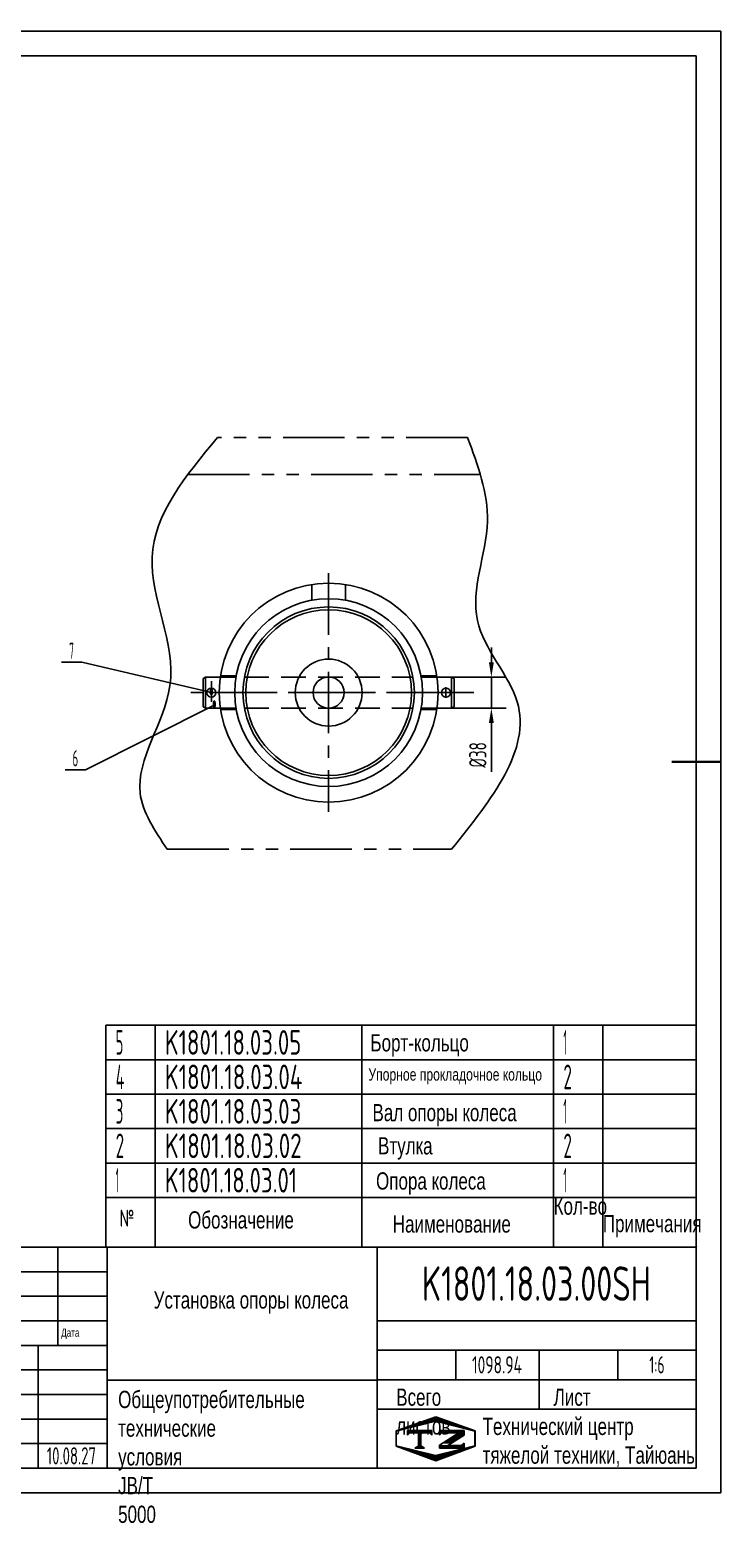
# Model space of a CAD drawing. Header units: millimetres. Extents: x -2 to 2522, y -37 to 1784.
# Drawn here: x 1677 to 2522, y -37 to 1784 of the extents above; entities that cross this region are included whole.
import ezdxf
from ezdxf.enums import TextEntityAlignment as Align

# ---------------------------------------------------------------- set-up
doc = ezdxf.new("R2010")
doc.units = ezdxf.units.MM
doc.header["$LTSCALE"] = 60
for name, pattern in [('F', [0.75, 0.5, -0.25]), ('G', [2, 1.25, -0.25, 0.25, -0.25]), ('K', [2.5, 1.25, -0.25, 0.25, -0.25, 0.25, -0.25])]:
    doc.linetypes.add(name, pattern=pattern)
for name, color, linetype in [('01', 7, 'Continuous'), ('02', 1, 'Continuous'), ('04', 2, 'F'), ('05', 4, 'G'), ('07', 6, 'K'), ('08', 1, 'Continuous'), ('11', 3, 'Continuous'), ('THICK', 7, 'Continuous')]:
    doc.layers.add(name, color=color, linetype=linetype)
doc.styles.get("Standard").update_dxf_attribs({"font": 'isocp', "width": 0.707, "bigfont": 'intecad.shx'})
doc.dimstyles.new('INTE', dxfattribs={"dimscale": 6, "dimtxt": 3.5, "dimasz": 3, "dimexe": 3, "dimexo": 0, "dimgap": 1, "dimtad": 1, "dimdsep": 46, "dimtxsty": 'Standard', "dimcen": 0, "dimclrd": 1, "dimclre": 1, "dimclrt": 3, "dimaunit": 1, "dimadec": 0, "dimazin": 0, "dimtfac": 1, "dimtmove": 0, "dimatfit": 0, "dimfxl": 1, "dimarcsym": 0})

# ---------------------------------------------------------------- blocks, each defined once
blk = doc.blocks.new('*D24')
at = {"layer": '08', "color": 1, "lineweight": -2}
for p, q in [((2240.1, 1012.5), (2240.1, 1030.5)), ((2191.7, 994.5), (2258.1, 994.5)), ((2240.1, 994.5), (2240.1, 956.5)), ((2191.7, 956.5), (2258.1, 956.5)), ((2240.1, 938.5), (2240.1, 878.8))]:
    blk.add_line(p, q, dxfattribs=at)
at = {"layer": '08', "color": 1}
for points in [[(2237.1, 1012.5), (2243.1, 1012.5), (2240.1, 994.5)], [(2237.1, 938.5), (2243.1, 938.5), (2240.1, 956.5)]]:
    blk.add_solid(points, dxfattribs=at)
at = {"layer": 'Defpoints', "color": 0}
for p in [(2191.7, 994.5), (2191.7, 956.5), (2240.1, 956.5)]:
    blk.add_point(p, dxfattribs=at)
at = {"layer": '08', "color": 3, "insert": (2223.6, 899.6), "char_height": 21, "attachment_point": 5, "rotation": 90}
blk.add_mtext('%%c38', dxfattribs=at)
blk = doc.blocks.new('*U37')
at = {"layer": '01', "const_width": 0.5}
for points in [[(210, 297), (210, 287)], [(0, 148.5), (30, 148.5)], [(420, 148.5), (410, 148.5)], [(210, 0), (210, 10)]]:
    blk.add_lwpolyline(points, dxfattribs=at)
at = {"layer": '01'}
for points in [[(415, 292), (25, 292)], [(25, 292), (25, 5)], [(415, 5), (415, 292)], [(25, 5), (415, 5)]]:
    blk.add_lwpolyline(points, dxfattribs=at)
at = {"layer": '02'}
for points in [[(420, 297), (0, 297)], [(0, 297), (0, 0)], [(420, 0), (420, 297)], [(0, 0), (420, 0)]]:
    blk.add_lwpolyline(points, dxfattribs=at)
blk = doc.blocks.new('*U40')
at = {"layer": '01'}
for p, q in [((0, -42), (0, 0)), ((720, -42), (720, 0))]:
    blk.add_line(p, q, dxfattribs=at)
at = {"layer": '02'}
for p, q in [((0, 0), (60, 0)), ((60, -42), (60, 0)), ((60, 0), (312, 0)), ((312, -42), (312, 0)), ((312, 0), (546, 0)), ((546, -42), (546, 0)), ((546, 0), (606, 0)), ((606, -42), (606, 0)), ((606, 0), (720, 0))]:
    blk.add_line(p, q, dxfattribs=at)
blk = doc.blocks.new('*U41')
at = {"layer": '01'}
for p, q in [((0, -42), (0, 0)), ((720, -42), (720, 0))]:
    blk.add_line(p, q, dxfattribs=at)
at = {"layer": '02'}
for p, q in [((0, 0), (60, 0)), ((60, -42), (60, 0)), ((60, 0), (312, 0)), ((312, -42), (312, 0)), ((312, 0), (546, 0)), ((546, -42), (546, 0)), ((546, 0), (606, 0)), ((606, -42), (606, 0)), ((606, 0), (720, 0))]:
    blk.add_line(p, q, dxfattribs=at)
blk = doc.blocks.new('*U42')
at = {"layer": '01'}
for p, q in [((0, -42), (0, 0)), ((720, -42), (720, 0))]:
    blk.add_line(p, q, dxfattribs=at)
at = {"layer": '02'}
for p, q in [((0, 0), (60, 0)), ((60, -42), (60, 0)), ((60, 0), (312, 0)), ((312, -42), (312, 0)), ((312, 0), (546, 0)), ((546, -42), (546, 0)), ((546, 0), (606, 0)), ((606, -42), (606, 0)), ((606, 0), (720, 0))]:
    blk.add_line(p, q, dxfattribs=at)
blk = doc.blocks.new('*U43')
at = {"layer": '01'}
for p, q in [((0, -42), (0, 0)), ((720, -42), (720, 0))]:
    blk.add_line(p, q, dxfattribs=at)
at = {"layer": '02'}
for p, q in [((0, 0), (60, 0)), ((60, -42), (60, 0)), ((60, 0), (312, 0)), ((312, -42), (312, 0)), ((312, 0), (546, 0)), ((546, -42), (546, 0)), ((546, 0), (606, 0)), ((606, -42), (606, 0)), ((606, 0), (720, 0))]:
    blk.add_line(p, q, dxfattribs=at)
blk = doc.blocks.new('*U44')
at = {"layer": '01'}
for p, q in [((0, -42), (0, 0)), ((0, 0), (60, 0)), ((60, 0), (312, 0)), ((312, 0), (546, 0)), ((546, 0), (606, 0)), ((606, 0), (720, 0)), ((720, -42), (720, 0))]:
    blk.add_line(p, q, dxfattribs=at)
at = {"layer": '02'}
for p, q in [((60, -42), (60, 0)), ((312, -42), (312, 0)), ((546, -42), (546, 0)), ((606, -42), (606, 0))]:
    blk.add_line(p, q, dxfattribs=at)
blk = doc.blocks.new('*X55')
at = {"color": 0}
for p, q in [((127.06, 7.8), (132.06, 7.8)), ((127.06, 7.5), (132.06, 7.5)), ((127.06, 7.2), (127.32, 7.2)), ((129.23, 6.3), (131.04, 6.3)), ((129.7, 6.6), (131.51, 6.6)), ((130.16, 6.9), (131.98, 6.9)), ((130.62, 7.2), (132.06, 7.2)), ((127.84, 5.4), (129.64, 5.4)), ((128.3, 5.7), (130.1, 5.7)), ((128.77, 6), (130.57, 6))]:
    blk.add_line(p, q, dxfattribs=at)
blk = doc.blocks.new('*X56')
at = {"color": 0}
for p, q in [((127.06, 4.8), (132.06, 4.8)), ((127.06, 4.5), (132.06, 4.5)), ((131.84, 5.1), (132.06, 5.1))]:
    blk.add_line(p, q, dxfattribs=at)
blk = doc.blocks.new('*X54')
at = {"color": 0}
for p, q in [((122.34, 4.5), (123.72, 4.5)), ((122.82, 4.8), (123.24, 4.8))]:
    blk.add_line(p, q, dxfattribs=at)
blk = doc.blocks.new('*X53')
at = {"color": 0}
for p, q in [((120.53, 7.8), (125.53, 7.8)), ((120.53, 7.5), (125.53, 7.5)), ((120.53, 7.2), (120.79, 7.2)), ((125.27, 7.2), (125.53, 7.2))]:
    blk.add_line(p, q, dxfattribs=at)
blk = doc.blocks.new('*X52')
at = {"color": 0}
for p, q in [((122.38, 9.3), (124.32, 9.3)), ((123.24, 9.6), (125.52, 9.6)), ((124.1, 9.9), (128.52, 9.9)), ((124.97, 10.2), (127.67, 10.2)), ((125.83, 10.5), (126.82, 10.5)), ((127.02, 9.6), (129.37, 9.6)), ((128.22, 9.3), (130.22, 9.3)), ((118.22, 7.8), (118.32, 7.8)), ((118.22, 7.5), (118.27, 7.5)), ((118.22, 7.2), (118.27, 7.2)), ((118.22, 6.9), (118.27, 6.9)), ((118.22, 6.6), (118.27, 6.6)), ((118.22, 6.3), (118.27, 6.3)), ((118.94, 8.1), (119.52, 8.1)), ((119.8, 8.4), (120.72, 8.4)), ((120.66, 8.7), (121.92, 8.7)), ((121.52, 9), (123.12, 9)), ((129.42, 9), (131.07, 9)), ((130.62, 8.7), (131.92, 8.7)), ((131.82, 8.4), (132.77, 8.4)), ((133.02, 8.1), (133.62, 8.1)), ((134.22, 7.8), (134.32, 7.8)), ((134.27, 7.5), (134.32, 7.5)), ((134.27, 7.2), (134.32, 7.2)), ((134.27, 6.9), (134.32, 6.9)), ((134.27, 6.6), (134.32, 6.6)), ((134.27, 6.3), (134.32, 6.3)), ((118.22, 6), (118.27, 6)), ((118.22, 5.7), (118.27, 5.7)), ((118.22, 5.4), (118.27, 5.4)), ((118.22, 5.1), (118.27, 5.1)), ((118.22, 4.8), (118.27, 4.8)), ((118.79, 4.5), (119.42, 4.5)), ((119.61, 4.2), (120.62, 4.2)), ((120.43, 3.9), (121.82, 3.9)), ((121.26, 3.6), (123.02, 3.6)), ((122.08, 3.3), (124.22, 3.3)), ((128.32, 3.3), (130.51, 3.3)), ((129.52, 3.6), (131.32, 3.6)), ((130.72, 3.9), (132.14, 3.9)), ((131.92, 4.2), (132.95, 4.2)), ((133.12, 4.5), (133.76, 4.5)), ((134.27, 6), (134.32, 6)), ((134.27, 5.7), (134.32, 5.7)), ((134.27, 5.4), (134.32, 5.4)), ((134.27, 5.1), (134.32, 5.1)), ((134.27, 4.8), (134.32, 4.8)), ((122.91, 3), (125.42, 3)), ((123.73, 2.7), (128.89, 2.7)), ((124.55, 2.4), (128.07, 2.4)), ((125.38, 2.1), (127.26, 2.1)), ((126.2, 1.8), (126.45, 1.8)), ((127.12, 3), (129.7, 3))]:
    blk.add_line(p, q, dxfattribs=at)

msp = doc.modelspace()

# ---------------------------------------------------------------- linework, layer by layer
for centre, radius in [((2041.679, 975.489), 133.5), ((2041.679, 975.489), 114.5), ((1898.679, 975.489), 5.5), ((2184.679, 975.489), 5.5)]:
    msp.add_circle(centre, radius)
at = {"layer": '01'}
for p, q in [((1891.679, 994.489), (1888.679, 992.757)), ((1888.679, 958.221), (1888.679, 992.757)), ((1891.679, 956.489), (1891.679, 994.489)), ((1909.538, 994.489), (1891.679, 994.489)), ((2173.82, 994.489), (2191.679, 994.489)), ((2191.679, 956.489), (2191.679, 994.489)), ((2191.679, 994.489), (2194.679, 992.757)), ((2194.679, 958.221), (2194.679, 992.757)), ((1891.679, 956.489), (1888.679, 958.221)), ((1909.538, 956.489), (1891.679, 956.489)), ((2173.82, 956.489), (2191.679, 956.489)), ((2191.679, 956.489), (2194.679, 958.221)), ((1770, 360), (1770, 300)), ((1770, 360), (2490, 360)), ((1830, 360), (1830, 300)), ((2082, 360), (2082, 300)), ((2316, 360), (2316, 300)), ((2376, 359.024), (2376, 299.024))]:
    msp.add_line(p, q, dxfattribs=at)
for radius in [104.5, 101.036, 19]:
    msp.add_circle((2041.679, 975.489), radius, dxfattribs=at)
at = {"layer": '01', "color": 7, "linetype": 'Continuous'}
msp.add_circle((2041.679, 975.489), 40.814, dxfattribs=at)
at = {"layer": '01'}
msp.add_point((2490, 300), dxfattribs=at)
at = {"layer": '02'}
for p, q in [((1740.677, 1012.594), (1715.877, 1012.594)), ((1898.679, 975.489), (1740.677, 1012.594)), ((1902.276, 960.305), (1745.222, 881.541)), ((1745.222, 881.541), (1720.422, 881.541))]:
    msp.add_line(p, q, dxfattribs=at)
at = {"layer": '02', "color": 1, "linetype": 'Continuous'}
for points in [[(1906.173, 1286.489), (1826.328, 1140.755), (1848.104, 983.597), (1811.81, 853.035), (1844.937, 784.489)], [(2191.681, 784.489), (2271.527, 964.255), (2223.135, 1063.385), (2235.233, 1184.276), (2211.038, 1286.489)]]:
    msp.add_spline(points, degree=3, dxfattribs=at)
at = {"layer": '04', "color": 2, "linetype": 'F'}
for p, q in [((2021.179, 1088.139), (2021.179, 1107.406)), ((2062.179, 1088.139), (2062.179, 1107.406)), ((1909.538, 994.489), (1928.766, 994.489)), ((1929.029, 995.989), (1909.762, 995.989)), ((1938.921, 994.489), (2144.437, 994.489)), ((2173.596, 995.989), (2154.329, 995.989)), ((2154.592, 994.489), (2173.82, 994.489)), ((1909.538, 956.489), (1928.766, 956.489)), ((1929.029, 954.989), (1909.762, 954.989)), ((1938.921, 956.489), (2144.437, 956.489)), ((2173.596, 954.989), (2154.329, 954.989)), ((2154.592, 956.489), (2173.82, 956.489))]:
    msp.add_line(p, q, dxfattribs=at)
at = {"layer": '05'}
for p, q in [((2041.679, 1120.989), (2041.679, 829.989)), ((2187.179, 975.489), (1896.179, 975.489))]:
    msp.add_line(p, q, dxfattribs=at)
at = {"layer": '05', "color": 4, "linetype": 'G'}
for p, q in [((1898.679, 989.479), (1898.679, 964.081)), ((2218.792, 975.489), (1873.767, 975.489)), ((2184.679, 968.957), (2184.679, 982.129))]:
    msp.add_line(p, q, dxfattribs=at)
at = {"layer": '07', "color": 6, "linetype": 'K'}
for p, q in [((2211.038, 1286.489), (1906.173, 1286.489)), ((1844.937, 784.489), (2191.681, 784.489))]:
    msp.add_line(p, q, dxfattribs=at)
at = {"layer": '07'}
msp.add_line((1870.179, 1241.489), (2226.664, 1241.489), dxfattribs=at)
at = {"layer": 'THICK'}
for p, q in [((1412.246, 299.438), (2490, 299.438)), ((1711.622, 179.688), (1711.622, 299.438)), ((1771.498, 30), (1771.498, 299.438)), ((2100.811, 30), (2100.811, 299.438)), ((2490, 30), (2490, 299.438)), ((1412.246, 209.626), (1771.498, 209.626)), ((2100.811, 209.626), (2490, 209.626)), ((1412.246, 179.688), (1771.498, 179.688)), ((1687.672, 30), (1687.672, 179.688)), ((2100.811, 173.7), (2490, 173.7)), ((2196.612, 137.775), (2196.612, 173.7)), ((2298.399, 101.85), (2298.399, 173.7)), ((2394.2, 137.775), (2394.2, 173.7)), ((1771.498, 137.256), (2100.811, 137.256)), ((2100.811, 137.775), (2490, 137.775)), ((2100.811, 101.85), (2490, 101.85)), ((1412.246, 30), (2490, 30))]:
    msp.add_line(p, q, dxfattribs=at)
at = {"layer": 'THICK', "color": 3}
for p, q in [((1412.246, 269.501), (1771.498, 269.501)), ((1412.246, 239.563), (1771.498, 239.563)), ((1412.246, 149.75), (1771.498, 149.75)), ((1412.246, 119.813), (1771.498, 119.813)), ((2123.876, 75.542), (2172.405, 92.444)), ((2172.405, 92.444), (2220.304, 75.542)), ((1412.246, 89.875), (1771.498, 89.875)), ((2123.876, 56.718), (2123.876, 75.542)), ((2124.191, 75.161), (2172.091, 87.136)), ((2124.191, 57.198), (2124.191, 75.161)), ((2137.716, 70.112), (2137.716, 76.1)), ((2137.716, 76.1), (2167.654, 76.1)), ((2140.71, 73.106), (2137.716, 70.112)), ((2164.66, 73.106), (2140.71, 73.106)), ((2151.375, 73.135), (2151.375, 56.712)), ((2152.685, 73.135), (2152.685, 56.712)), ((2154.182, 73.135), (2154.182, 56.712)), ((2167.654, 70.112), (2164.66, 73.106)), ((2167.654, 76.1), (2167.654, 70.112)), ((2172.091, 87.136), (2219.991, 75.161)), ((2176.821, 76.1), (2176.821, 70.112)), ((2176.821, 76.1), (2206.759, 76.1)), ((2176.821, 70.112), (2179.815, 73.106)), ((2200.397, 73.106), (2176.821, 57.853)), ((2179.815, 73.106), (2200.397, 73.106)), ((2206.759, 76.1), (2206.759, 70.112)), ((2219.991, 75.161), (2219.991, 57.198)), ((2220.304, 75.542), (2220.304, 56.718)), ((1412.246, 59.938), (1771.498, 59.938)), ((2172.405, 39.047), (2123.876, 56.718)), ((2172.091, 45.223), (2124.191, 57.198)), ((2152.685, 58.081), (2146.885, 54.431)), ((2152.685, 58.081), (2158.485, 54.431)), ((2219.991, 57.198), (2172.091, 45.223)), ((2220.304, 56.718), (2172.405, 39.047)), ((2176.821, 57.853), (2176.821, 54.431)), ((2191.421, 60.354), (2186.845, 57.425)), ((2203.764, 57.425), (2186.845, 57.425)), ((2206.758, 70.169), (2191.421, 60.354)), ((2206.758, 60.419), (2203.764, 57.425)), ((2206.758, 54.431), (2206.758, 60.419)), ((2146.885, 54.431), (2152.685, 54.431)), ((2158.485, 54.431), (2152.685, 54.431)), ((2176.821, 54.431), (2206.758, 54.431))]:
    msp.add_line(p, q, dxfattribs=at)

# ---------------------------------------------------------------- block references
at = {"layer": '01', "xscale": 6, "yscale": 6, "zscale": 6}
msp.add_blockref('*U37', (0, 0), dxfattribs=at)
at = {"layer": '01'}
for name, p in [('*U44', (1770, 570)), ('*U43', (1770, 528)), ('*U42', (1770, 486)), ('*U41', (1770, 444)), ('*U40', (1770, 402))]:
    msp.add_blockref(name, p, dxfattribs=at)
at = {"layer": 'THICK', "color": 3, "xscale": 5.987519999999904, "yscale": 5.987520000000018, "zscale": 5.987520000000001}
for name in ['*X52', '*X53', '*X55', '*X54', '*X56']:
    msp.add_blockref(name, (1416.033, 28.537), dxfattribs=at)

# ---------------------------------------------------------------- texts
at = {"layer": '01', "attachment_point": 1}
for s, insert, char_height in [('{\\fArial|b0|i0|c204|p34;\\C3;Борт-кольцо}', (2092.644, 559.074), 21), ('{\\fArial|b0|i0|c204|p34;\\C3;Упорное прокладочное кольцо}', (2090.158, 517.456), 15), ('{\\fArial|b0|i0|c204|p34;\\C3;Вал опоры колеса}', (2095.131, 473.974), 21), ('{\\fArial|b0|i0|c204|p34;\\C3;Втулка}', (2101.967, 433.486), 21), ('{\\fArial|b0|i0|c204|p34;\\C3;Опора колеса}', (2099.48, 390.625), 21), ('{\\fArial|b0|i0|c204|p34;Кол-во}', (2316, 360), 21), ('{\\Fisocp,intecad|c204;№}', (1786.796, 345.128), 21), ('{\\fArial|b0|i0|c204|p34;Обозначение}', (1870.313, 343.141), 21), ('{\\fArial|b0|i0|c204|p34;Наименование}', (2119.871, 338.175), 21), ('{\\fArial|b0|i0|c204|p34;Примечания}', (2376, 338.642), 21), ('{\\fArial|b0|i0|c204|p34;\\C3;Установка опоры колеса}', (1828.282, 245.584), 21), ('{\\fArial|b0|i0|c204|p34;Лист}', (2316.044, 127.033), 21), ('{\\fArial|b0|i0|c204|p34;Технический центр\\Pтяжелой техники, Тайюань}', (2229.393, 91.416), 21)]:
    msp.add_mtext(s, dxfattribs=dict(at, insert=insert, char_height=char_height))
for s, insert, char_height, width in [('{\\fArial|b0|i0|c204|p34;Дата}', (1715.58, 200.2), 10, 0.34294), ('{\\fArial|b0|i0|c204|p34;Общеупотребительные\\Pтехнические условия \\fArial|b0|i0|c0|p34;JB/T 5000}', (1784.985, 124.292), 21, 1.09687), ('{\\fArial|b0|i0|c204|p34;Всего листов}', (2124.094, 127.033), 21, 1.64528)]:
    msp.add_mtext(s, dxfattribs=dict(at, insert=insert, char_height=char_height, width=width))
at = {"layer": '02', "width": 0.605172}
for p, p2 in [((1896.279, 971.489), (1901.079, 971.489)), ((1899.876, 956.305), (1904.676, 956.305))]:
    msp.add_text('●', height=8, dxfattribs=at).set_placement(p, p2, align=Align.FIT)
at = {"layer": '11'}
for s, height, width, p, p2 in [('7', 19.799, 0.514182, (1725.478, 1016.594), (1731.077, 1016.594)), ('6', 19.799, 0.600695, (1729.256, 885.541), (1736.387, 885.541)), ('5', 30, 0.527686, (1782, 534), (1791.363, 534)), ('K1801.18.03.05', 30, 0.693738, (1842, 534), (2008.423, 534)), ('1', 30, 0.404, (2328, 534), (2332.242, 534)), ('4', 30, 0.543846, (1782, 492), (1792.605, 492)), ('K1801.18.03.04', 30, 0.693834, (1842, 492), (2009.665, 492)), ('2', 30, 0.562593, (2328, 492), (2338.296, 492)), ('3', 30, 0.527686, (1782, 450), (1791.363, 450)), ('K1801.18.03.03', 30, 0.693738, (1842, 450), (2008.423, 450)), ('1', 30, 0.404, (2328, 450), (2332.242, 450)), ('2', 30, 0.562593, (1782, 408), (1792.296, 408)), ('K1801.18.03.02', 30, 0.693769, (1842, 408), (2008.818, 408)), ('2', 30, 0.562593, (2328, 408), (2338.296, 408)), ('1', 30, 0.404, (1782, 366), (1786.242, 366)), ('K1801.18.03.01', 30, 0.693325, (1842, 366), (2003.302, 366)), ('1', 30, 0.404, (2328, 366), (2332.242, 366)), ('K1801.18.03.00SH', 42, 0.695901, (2155.364, 234), (2434.636, 234)), ('1098.94', 21, 0.682088, (2216.512, 145.5), (2277.488, 145.5)), ('1:6', 21, 0.631229, (2432.724, 145.5), (2451.276, 145.5)), ('10.08.27', 21, 0.642055, (1698, 34.5), (1758, 34.5))]:
    msp.add_text(s, height=height, dxfattribs=dict(at, width=width)).set_placement(p, p2, align=Align.FIT)

# ---------------------------------------------------------------- dimensions: what is measured, and where the dimension line sits
at = {"layer": '08'}
dim = msp.add_linear_dim(base=(2240.08, 956.489), p1=(2191.679, 994.489), p2=(2191.679, 956.489), angle=90, text='%%c<>', dimstyle='INTE', dxfattribs=at)
dim.commit()
dim.dimension.update_dxf_attribs({"geometry": '*D24', "text_midpoint": (2223.58, 899.642)})

doc.saveas('drawing.dxf')
